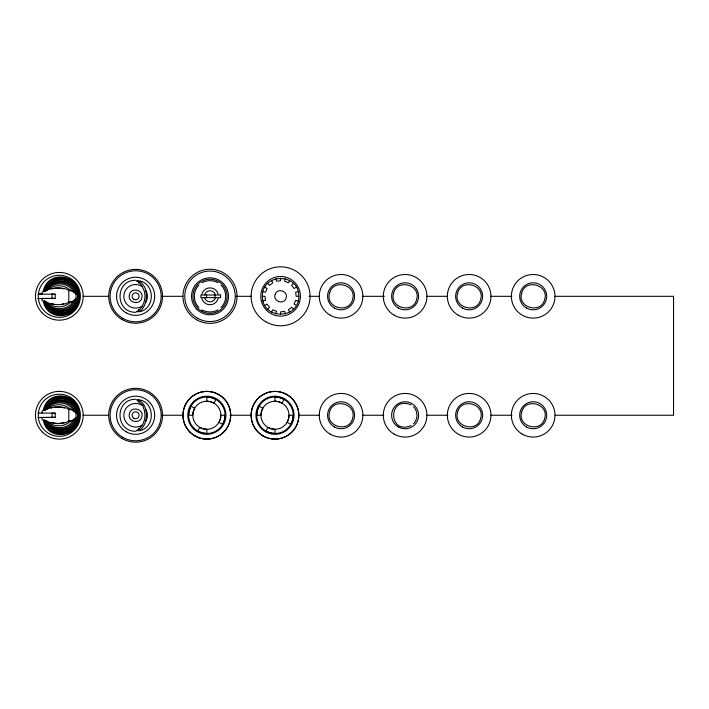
<?xml version="1.0" encoding="UTF-8"?>
<svg xmlns="http://www.w3.org/2000/svg" width="709" height="709" viewBox="0 0 709 709"><rect width="100%" height="100%" fill="white"/><g stroke="black" fill="none" stroke-linecap="round" stroke-linejoin="round"><path stroke-width="1.06" d="M262.348 296.309C262.108 272.611 299.092 272.611 298.844 296.309C299.092 319.998 262.108 319.998 262.348 296.309L265.015 296.309L265.547 300.332L262.968 301.033M77.343 298.312C75.695 314.317 50.206 316.418 45.429 301.245M77.343 417.255C75.766 432.765 51.34 435.468 45.837 421.128M275.872 313.936L276.563 311.348L272.805 309.798L271.467 312.111M285.319 278.681L284.628 281.26L288.386 282.811L289.724 280.498M145.46 302.699C144.317 306.687 141.233 312.394 136.376 311.827C143.342 308.14 146.444 298.728 144.299 291.293C142.766 287.375 140.878 282.758 136.669 281.048C135.915 280.551 137.457 280.675 137.759 280.755C146.054 283.671 147.862 295.236 145.46 302.699L145.841 302.202A11.796 11.796 0 0 0 145.841 290.406L145.46 289.91M145.46 421.651C144.432 425.568 141.02 431.533 136.394 430.709C144.264 426.588 147.091 415.412 143.298 407.578C144.902 405.078 133.15 398.511 137.759 399.699C146.054 402.623 147.862 414.18 145.46 421.651L145.841 421.155A11.796 11.796 0 0 0 145.841 409.35L145.46 408.854M43.293 291.177C47.937 269.083 80.214 274.303 79.133 296.309C80.214 318.306 47.937 323.526 43.293 301.431M43.293 410.13C47.937 388.036 80.214 393.256 79.133 415.252C80.214 437.249 47.937 442.478 43.293 420.375M44.1 291.39C48.708 270.218 80.055 275.074 79.133 296.309C80.055 317.535 48.708 322.391 44.1 301.219M44.1 410.334C48.708 389.17 80.055 394.027 79.133 415.252C80.055 436.478 48.708 441.344 44.1 420.171M45.021 291.098L46.413 287.819L49.169 284.309L52.758 281.606A17.672 17.672 0 0 1 70.111 281.615C81.393 287.437 81.393 305.171 70.111 311.003A17.672 17.672 0 0 1 52.767 311.003L49.169 308.3L46.413 304.79L44.676 300.696M45.42 291.053L46.679 288.076L49.355 284.663L52.847 282.049A17.149 17.149 0 0 1 69.677 282.049C80.622 287.703 80.622 304.905 69.677 310.56A17.149 17.149 0 0 1 52.847 310.56L49.355 307.945L46.679 304.533L45.42 301.555M45.021 410.041L46.413 406.771L49.169 403.253L52.758 400.558A17.672 17.672 0 0 1 70.111 400.558C81.393 406.381 81.393 424.124 70.111 429.946A17.672 17.672 0 0 1 52.767 429.946L49.169 427.252L46.413 423.734L45.021 420.464M45.42 409.997L46.679 407.019L49.355 403.616L52.847 401.002A17.149 17.149 0 0 1 69.677 401.002C80.622 406.647 80.622 423.858 69.677 429.512A17.149 17.149 0 0 1 52.847 429.503L49.355 426.889L46.679 423.486L45.42 420.508M45.429 291.364C50.206 276.191 75.695 278.291 77.343 294.297M45.429 410.307C50.206 395.135 75.695 397.244 77.343 413.25M45.801 290.725C51.075 277.928 72.309 279.116 76.093 292.498M76.093 300.111C72.309 313.493 51.075 314.681 45.801 301.883M45.394 410.555C50.153 396.154 74.596 398.059 76.368 413.347M76.093 419.063C72.309 432.446 51.075 433.633 45.801 420.836M45.863 291.115C51.11 279.213 71.122 280.241 74.994 292.764M74.994 299.845C71.122 312.368 51.11 313.396 45.863 301.493M74.994 418.797C71.122 431.32 51.11 432.348 45.863 420.446M73.701 300.279C69.225 310.666 52.989 311.455 46.572 302.53M73.701 419.223C69.225 429.61 52.989 430.407 46.572 421.483M198.875 285.169C192.883 291.089 192.883 301.52 198.875 307.44M221.146 307.44C227.137 301.52 227.137 291.089 221.146 285.169M413.542 423.69C418.088 419.205 418.088 411.3 413.542 406.815M46.634 408.411C53.237 398.21 71.219 399.858 74.994 411.716M46.572 290.078C52.989 281.154 69.225 281.943 73.701 292.33M46.572 409.031C52.989 400.098 69.225 400.895 73.701 411.282M55.222 298.4L38.1 298.551L55.222 298.4L55.222 294.208L38.1 294.058L42.079 294.208L42.079 292.117L47.255 289.804L52.599 288.395A31.621 31.621 0 0 1 63.455 288.395L66.15 288.988L68.8 290.53L68.8 302.078L69.792 302.681L73.975 300.678L76.023 298.489L76.023 294.12L73.975 291.931L69.792 289.928M73.975 419.631L76.023 417.441L76.023 413.063L73.975 410.874L71.414 409.554L69.792 408.871L68.8 409.483L68.8 421.031L69.792 421.633L71.414 420.951L75.969 417.991M267.692 309.213L269.58 307.316L267.107 304.09L264.794 305.428M293.499 283.396L291.612 285.293L294.084 288.519L296.397 287.18M47.211 290.282C53.405 283.937 65.175 284.274 70.98 291.009M70.98 301.6C65.175 308.335 53.405 308.672 47.211 302.326M47.211 409.235C53.405 402.889 65.175 403.226 70.98 409.962M70.98 420.543C64.927 427.571 52.519 427.571 46.457 420.543M73.975 300.678L75.969 299.038M142.155 306.04L141.525 306.527A11.796 11.796 0 0 1 123.827 296.309A11.796 11.796 0 0 1 141.525 286.09L142.155 286.569M142.155 424.983L141.525 425.471A11.796 11.796 0 0 1 123.827 415.252A11.796 11.796 0 0 1 141.525 405.034L142.155 405.521M202.136 282.669C206.984 279.975 213.037 279.975 217.885 282.669M139.77 311.774C155.147 308.38 155.147 284.229 139.77 280.844M217.885 309.939C213.037 312.634 206.984 312.634 202.136 309.939M139.77 430.717C155.147 427.332 155.147 403.182 139.77 399.787M411.078 425.586C387.876 435.432 387.876 395.073 411.078 404.919M298.223 291.585L295.644 292.276L296.176 296.309L298.844 296.309M51.881 288.9L54.336 288.279M61.346 304.329L63.792 303.709M51.066 408.056L52.705 407.64M64.608 422.449L57.837 423.565L51.066 422.449M135.623 280.294C114.84 280.082 114.84 312.527 135.623 312.314M135.623 399.247C114.84 399.034 114.84 431.48 135.623 431.267M55.222 417.344L38.224 417.53L55.222 417.344L55.222 413.161L38.1 413.01L38.8 413.081M55.213 288.208L60.469 288.208M54.336 407.232L61.346 407.232M71.414 302.007L68.8 302.078L66.15 303.629L63.455 304.214A31.621 31.621 0 0 1 52.599 304.214L47.255 302.805L42.079 300.492L42.079 298.4M71.414 420.951L68.8 421.031L66.15 422.573L63.455 423.158A31.621 31.621 0 0 1 52.599 423.158L47.255 421.758L42.079 419.444L42.079 417.344M76.023 294.12L78.07 294.12L78.07 298.489L76.023 298.489M51.934 294.208L55.222 294.208M83.086 296.309L108.566 296.309M161.741 296.309L182.789 296.309M235.964 296.309L251.473 296.309M309.08 296.309L319.05 296.309M362.255 296.309L384.411 296.309M426.508 296.309L447.556 296.309M490.761 296.309L511.809 296.309M554.987 296.309A21.811 21.811 0 0 0 522.276 277.423A21.811 21.811 0 0 0 522.276 315.195A21.811 21.811 0 0 0 554.987 296.309L673.55 296.309L673.55 415.252L555.138 415.252M53.033 413.161L55.222 413.161M76.023 413.063L78.07 413.063L78.07 417.441L76.023 417.441M82.988 415.252L108.415 415.252M161.484 415.252L183.596 415.252M230.035 415.252L251.039 415.252M298.578 415.252L319.591 415.252M362.707 415.252L383.711 415.252M426.827 415.252L447.831 415.252M490.956 415.252A21.811 21.811 0 0 0 458.244 396.366A21.811 21.811 0 0 0 458.244 434.138A21.811 21.811 0 0 0 490.956 415.252L511.978 415.252M68.8 290.53L71.414 290.601M71.414 409.554L68.8 409.483L66.15 407.932L63.455 407.347A31.621 31.621 0 0 0 52.599 407.347L47.255 408.747L42.079 411.069L42.079 413.161M61.346 288.279L63.792 288.9M51.881 303.709L54.336 304.329M62.977 407.64L64.608 408.056M262.968 291.585L265.547 292.276L267.107 288.519L264.794 287.18M298.223 301.033L295.644 300.332L294.084 304.09L296.397 305.428M73.975 291.931L76.634 294.12M73.975 410.874L76.634 413.063M267.692 283.396L269.58 285.293L272.805 282.811L271.467 280.498M293.499 309.213L291.612 307.316L288.386 309.798L289.724 312.111M275.872 278.681L276.563 281.26L280.596 280.729L280.596 278.052M285.319 313.936L284.628 311.348L280.596 311.88L280.596 314.557M214.951 294.997L214.951 297.638M206.523 294.997L206.523 297.638M138.618 280.95L138.618 283.139M138.618 309.47L138.618 311.659M138.618 399.894L138.618 402.092M138.618 428.413L138.618 430.611M52.129 293.845L52.129 298.773M52.129 412.789L52.129 417.716M44.685 300.926A18.15 18.15 0 0 0 46.439 305.233L49.222 308.938L52.847 311.774A17.246 17.246 0 0 0 70.377 311.774L74.002 308.938L76.794 305.233A18.15 18.15 0 0 0 76.785 287.375L74.002 283.671L70.377 280.835A17.246 17.246 0 0 0 52.847 280.835L49.222 283.671L46.439 287.375A18.15 18.15 0 0 0 44.942 290.787M218.15 298.489A8.419 8.419 0 0 1 201.879 298.489M201.879 294.129A8.419 8.419 0 0 1 218.15 294.129M215.439 297.762A5.619 5.619 0 0 1 204.591 297.762M204.591 294.855A5.619 5.619 0 0 1 215.439 294.855M44.685 419.879A18.15 18.15 0 0 0 46.439 424.186L49.222 427.882L52.847 430.726A17.246 17.246 0 0 0 70.377 430.726L74.002 427.882L76.794 424.186A18.15 18.15 0 0 0 76.785 406.319L74.002 402.623L70.377 399.787A17.246 17.246 0 0 0 52.847 399.787L49.222 402.623L46.439 406.319A18.15 18.15 0 0 0 44.942 409.74M129.446 294.652C127.017 302.513 139.983 305.987 141.809 297.966C144.237 290.096 131.271 286.622 129.446 294.652M129.446 413.595C127.017 421.456 139.983 424.93 141.809 416.91C144.237 409.049 131.271 405.575 129.446 413.595M189.206 410.529L188.585 415.252L192.795 415.252L193.273 411.619L194.674 408.233L191.031 406.133L189.206 410.529M220.871 415.252L220.393 418.886L218.992 422.272L222.635 424.381L224.461 419.976L225.081 415.252A18.248 18.248 0 0 0 197.705 399.451A18.248 18.248 0 0 0 197.705 431.054L202.109 432.88L206.833 433.5L206.833 429.291L203.199 428.812L199.814 427.412A14.038 14.038 0 0 1 199.814 403.093A14.038 14.038 0 0 1 220.871 415.252L225.081 415.252A18.248 18.248 0 0 1 197.705 431.054L199.814 427.412A14.038 14.038 0 0 0 220.871 415.252M257.349 410.529L256.729 415.252L260.939 415.252L261.417 411.619L262.826 408.233L259.175 406.133L257.349 410.529M289.015 415.252L288.536 418.886L287.136 422.272L290.787 424.381L292.604 419.976L293.234 415.252A18.248 18.248 0 0 0 265.857 399.451A18.248 18.248 0 0 0 265.857 431.054L270.253 432.88L274.977 433.5L274.977 429.291L271.343 428.812L267.958 427.412A14.038 14.038 0 0 1 267.958 403.093A14.038 14.038 0 0 1 289.015 415.252L293.234 415.252A18.248 18.248 0 0 1 265.857 431.054L267.958 427.412A14.038 14.038 0 0 0 289.015 415.252M329.543 293.216C325.023 307.874 349.191 314.353 352.603 299.393C357.123 284.734 332.955 278.265 329.543 293.216M329.543 412.168C325.023 426.818 349.191 433.296 352.603 418.345C357.123 403.687 332.955 397.208 329.543 412.168M393.584 293.216C389.055 307.874 413.232 314.353 416.635 299.393C421.164 284.734 396.987 278.265 393.584 293.216M457.615 293.216C453.086 307.874 477.263 314.353 480.667 299.393C485.195 284.734 461.027 278.265 457.615 293.216M457.615 412.168C453.086 426.818 477.263 433.296 480.667 418.345C485.195 403.687 461.027 397.208 457.615 412.168M521.656 293.216C517.127 307.874 541.295 314.353 544.707 299.393C549.236 284.734 525.059 278.265 521.656 293.216M521.656 412.168C517.127 426.818 541.295 433.296 544.707 418.345C549.236 403.687 525.059 397.208 521.656 412.168M275.287 294.102C272.194 300.82 283.343 305.437 285.913 298.507C288.997 291.789 277.848 287.172 275.287 294.102M215.953 399.451L213.852 403.093L210.467 401.693L206.833 401.214L206.833 397.005L211.557 397.625L215.953 399.451M284.105 399.451L281.996 403.093L278.61 401.693L274.977 401.214L274.977 397.005L279.701 397.625L284.105 399.451M220.561 294.997L200.913 294.997L200.913 297.638L220.561 297.638L220.561 294.997M42.443 432.127A23.867 23.867 0 0 0 82.368 421.43A23.867 23.867 0 0 0 53.14 392.201A23.867 23.867 0 0 0 42.443 432.127M42.443 313.183A23.867 23.867 0 0 0 82.368 302.486A23.867 23.867 0 0 0 53.14 273.257A23.867 23.867 0 0 0 42.443 313.183M266.584 310.312A19.817 19.817 0 0 0 299.739 301.431A19.817 19.817 0 0 0 275.464 277.166A19.817 19.817 0 0 0 266.584 310.312M265.857 321.833A29.477 29.477 0 0 0 310.072 296.309A29.477 29.477 0 0 0 265.857 270.776A29.477 29.477 0 0 0 265.857 321.833M261.506 428.723A19.054 19.054 0 0 0 293.384 420.18A19.054 19.054 0 0 0 270.049 396.854A19.054 19.054 0 0 0 261.506 428.723M263.048 435.92A23.867 23.867 0 0 0 298.844 415.252A23.867 23.867 0 0 0 263.048 394.585A23.867 23.867 0 0 0 263.048 435.92M263.074 435.875A23.805 23.805 0 0 0 298.79 415.252A23.805 23.805 0 0 0 263.074 394.638A23.805 23.805 0 0 0 263.074 435.875M133.868 299.34A3.51 3.51 0 0 0 139.132 296.309A3.51 3.51 0 0 0 133.868 293.269A3.51 3.51 0 0 0 133.868 299.34M122.87 318.403A25.515 25.515 0 0 0 161.147 296.309A25.515 25.515 0 0 0 122.87 274.206A25.515 25.515 0 0 0 122.87 318.403M122.161 319.617A26.924 26.924 0 0 0 162.547 296.309A26.924 26.924 0 0 0 122.161 272.992A26.924 26.924 0 0 0 122.161 319.617M126.096 312.811A19.054 19.054 0 0 0 154.686 296.309A19.054 19.054 0 0 0 126.096 279.798A19.054 19.054 0 0 0 126.096 312.811M48.788 314.539A21.057 21.057 0 0 0 80.374 296.309A21.057 21.057 0 0 0 48.788 278.07A21.057 21.057 0 0 0 48.788 314.539M196.942 309.372A18.478 18.478 0 0 0 227.864 301.086A18.478 18.478 0 0 0 205.229 278.451A18.478 18.478 0 0 0 196.942 309.372M197.386 318.173A25.249 25.249 0 0 0 235.255 296.309A25.249 25.249 0 0 0 197.386 274.436A25.249 25.249 0 0 0 197.386 318.173M201.471 311.091A17.078 17.078 0 0 0 227.084 296.309A17.078 17.078 0 0 0 201.471 281.517A17.078 17.078 0 0 0 201.471 311.091M196.49 319.724A27.048 27.048 0 0 0 237.054 296.309A27.048 27.048 0 0 0 196.49 272.885A27.048 27.048 0 0 0 196.49 319.724M526.433 307.998A13.498 13.498 0 0 0 546.683 296.309A13.498 13.498 0 0 0 526.433 284.61A13.498 13.498 0 0 0 526.433 307.998M462.392 307.998A13.498 13.498 0 0 0 482.643 296.309A13.498 13.498 0 0 0 462.392 284.61A13.498 13.498 0 0 0 462.392 307.998M458.244 315.195A21.811 21.811 0 0 0 490.956 296.309A21.811 21.811 0 0 0 458.244 277.423A21.811 21.811 0 0 0 458.244 315.195M334.32 307.998A13.498 13.498 0 0 0 354.571 296.309A13.498 13.498 0 0 0 334.32 284.61A13.498 13.498 0 0 0 334.32 307.998M330.172 315.195A21.811 21.811 0 0 0 362.884 296.309A21.811 21.811 0 0 0 330.172 277.423A21.811 21.811 0 0 0 330.172 315.195M398.361 307.998A13.498 13.498 0 0 0 418.611 296.309A13.498 13.498 0 0 0 398.361 284.61A13.498 13.498 0 0 0 398.361 307.998M394.204 315.195A21.811 21.811 0 0 0 426.915 296.309A21.811 21.811 0 0 0 394.204 277.423A21.811 21.811 0 0 0 394.204 315.195M462.392 426.942A13.498 13.498 0 0 0 482.643 415.252A13.498 13.498 0 0 0 462.392 403.563A13.498 13.498 0 0 0 462.392 426.942M526.433 426.942A13.498 13.498 0 0 0 546.683 415.252A13.498 13.498 0 0 0 526.433 403.563A13.498 13.498 0 0 0 526.433 426.942M522.276 434.138A21.811 21.811 0 0 0 554.987 415.252A21.811 21.811 0 0 0 522.276 396.366A21.811 21.811 0 0 0 522.276 434.138M398.361 426.942A13.498 13.498 0 0 0 418.611 415.252A13.498 13.498 0 0 0 398.361 403.563A13.498 13.498 0 0 0 398.361 426.942M394.204 434.138A21.811 21.811 0 0 0 426.915 415.252A21.811 21.811 0 0 0 394.204 396.366A21.811 21.811 0 0 0 394.204 434.138M48.788 433.491A21.057 21.057 0 0 0 80.374 415.252A21.057 21.057 0 0 0 48.788 397.013A21.057 21.057 0 0 0 48.788 433.491M133.868 418.292A3.51 3.51 0 0 0 139.132 415.252A3.51 3.51 0 0 0 133.868 412.213A3.51 3.51 0 0 0 133.868 418.292M122.87 437.356A25.515 25.515 0 0 0 161.147 415.252A25.515 25.515 0 0 0 122.87 393.158A25.515 25.515 0 0 0 122.87 437.356M122.161 438.57A26.924 26.924 0 0 0 162.547 415.252A26.924 26.924 0 0 0 122.161 391.935A26.924 26.924 0 0 0 122.161 438.57M126.096 431.754A19.054 19.054 0 0 0 154.686 415.252A19.054 19.054 0 0 0 126.096 398.75A19.054 19.054 0 0 0 126.096 431.754M193.362 428.723A19.054 19.054 0 0 0 225.232 420.18A19.054 19.054 0 0 0 201.897 396.854A19.054 19.054 0 0 0 193.362 428.723M194.895 435.92A23.867 23.867 0 0 0 230.7 415.252A23.867 23.867 0 0 0 194.895 394.585A23.867 23.867 0 0 0 194.895 435.92M189.994 432.091A23.805 23.805 0 0 0 229.831 421.412A23.805 23.805 0 0 0 200.674 392.254A23.805 23.805 0 0 0 189.994 432.091M334.32 426.942A13.498 13.498 0 0 0 354.571 415.252A13.498 13.498 0 0 0 334.32 403.563A13.498 13.498 0 0 0 334.32 426.942M330.172 434.138A21.811 21.811 0 0 0 362.884 415.252A21.811 21.811 0 0 0 330.172 396.366A21.811 21.811 0 0 0 330.172 434.138"/></g></svg>
